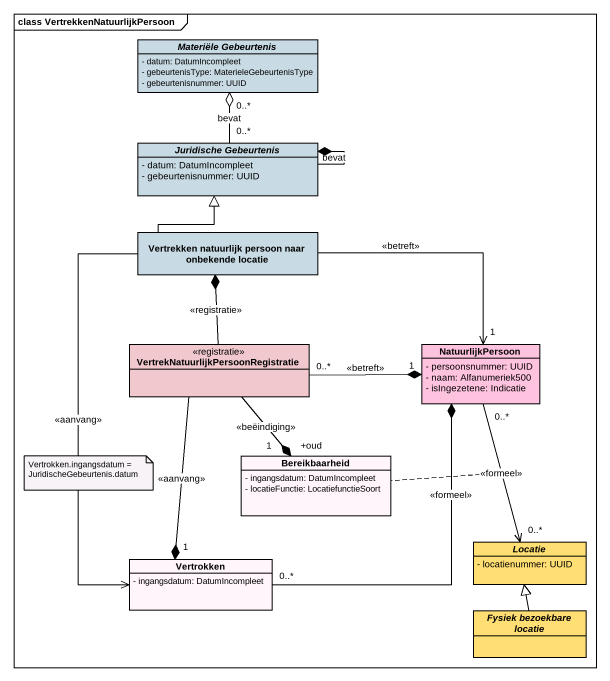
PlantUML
@startuml
mainframe class VertrekkenNatuurlijkPersoon
hide circle
hide empty members
skinparam classAttributeIconSize 0
abstract class "Materiële Gebeurtenis" as Materiële_Gebeurtenis #C8DAE3 {
  - datum: DatumIncompleet
  - gebeurtenisType: MaterieleGebeurtenisType
  - gebeurtenisnummer: UUID
}
abstract class "Juridische Gebeurtenis" as Juridische_Gebeurtenis #C8DAE3 {
  - datum: DatumIncompleet
  - gebeurtenisnummer: UUID
}
class "Vertrekken natuurlijk persoon naar onbekende locatie" as Vertrekken_natuurlijk #C8DAE3
class "VertrekNatuurlijkPersoonRegistratie" as VertrekNatuurlijkPersoonRegi <<registratie>> #F0C8CD
class NatuurlijkPersoon #FFC3DF {
  - persoonsnummer: UUID
  - naam: Alfanumeriek500
  - isIngezetene: Indicatie
}
class Bereikbaarheid #FFF5FA {
  - ingangsdatum: DatumIncompleet
  - locatieFunctie: LocatiefunctieSoort
}
abstract class Locatie #FFDE73 {
  - locatienummer: UUID
}
class Vertrokken #FFF5FA {
  - ingangsdatum: DatumIncompleet
}
abstract class "Fysiek bezoekbare locatie" as Fysiek_bezoekbare_locatie #FFDE73
Juridische_Gebeurtenis "0..*" -up-o "0..*" Materiële_Gebeurtenis : bevat
Juridische_Gebeurtenis --* Juridische_Gebeurtenis : bevat
Vertrekken_natuurlijk -up-|> Juridische_Gebeurtenis
Vertrekken_natuurlijk -right-> "1" NatuurlijkPersoon : <<betreft>>
Vertrekken_natuurlijk --> Vertrokken : <<aanvang>>
VertrekNatuurlijkPersoonRegi -up-* Vertrekken_natuurlijk : <<registratie>>
VertrekNatuurlijkPersoonRegi "0..*" -right-* "1" NatuurlijkPersoon : <<betreft>>
VertrekNatuurlijkPersoonRegi --* "+oud\n1" Bereikbaarheid : <<beëindiging>>
VertrekNatuurlijkPersoonRegi --* "1" Vertrokken : <<aanvang>>
NatuurlijkPersoon "0..*" --> "0..*" Locatie : <<formeel>>
(NatuurlijkPersoon, Locatie) .. Bereikbaarheid
Vertrokken "0..*" -up-* NatuurlijkPersoon : <<formeel>>
Fysiek_bezoekbare_locatie -up-|> Locatie
note as N1
  Vertrokken.ingangsdatum = JuridischeGebeurtenis.datum
end note
@enduml
